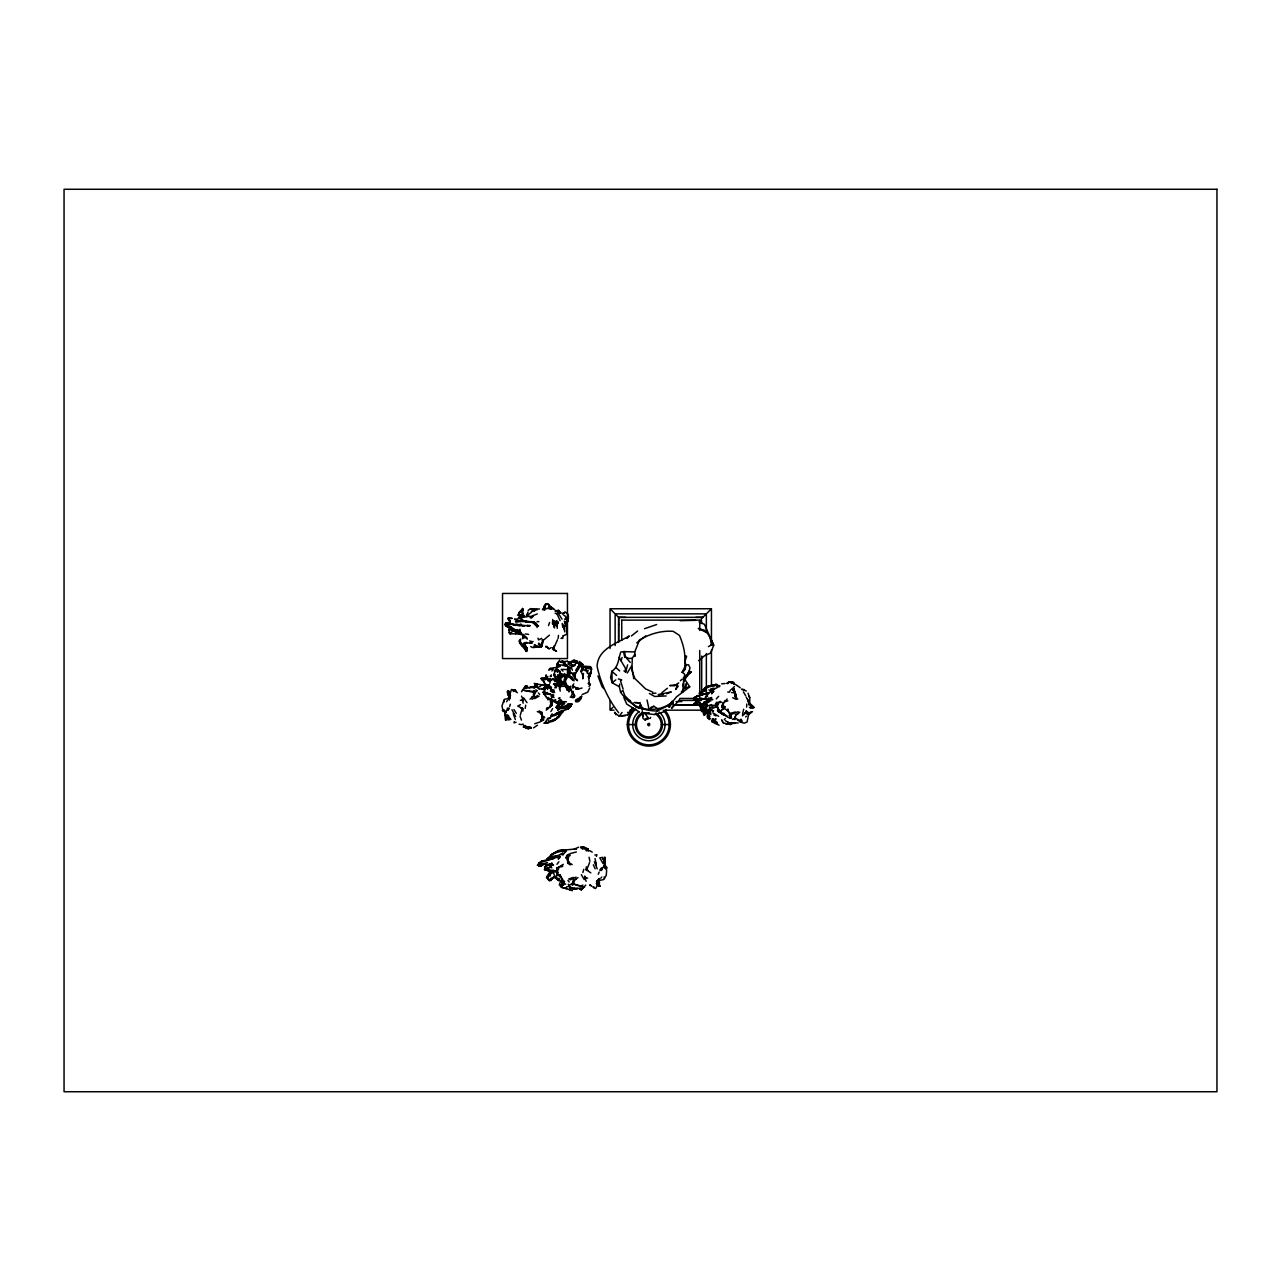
<?xml version="1.0" encoding="UTF-8"?>
<svg xmlns="http://www.w3.org/2000/svg" width="1281" height="1281" viewBox="0 0 1281 1281"><rect width="100%" height="100%" fill="white"/><g stroke="black" fill="none" stroke-linecap="round" stroke-linejoin="round"><path stroke-width="1.5" d="M618.643 642.229L618.643 617.346L702.853 617.346L695.759 617.378M553.184 621.541L552.687 619.508M568.364 689.722L568.876 691.884L567.419 687.673L565.77 686.696L565.449 682.533M721.956 706.343L723.253 706.68L723.173 703.413L723.237 706.007L724.742 707.304L722.996 705.703L721.876 707.256L723.253 706.68L722.66 706.119M540.502 865.588L541.11 864.643M552.175 705.383L552.303 702.404L551.038 701.364L552.159 702.693L551.374 705.014L552.207 703.285M708.825 698.177L709.994 699.09L704.166 698.609L710.507 699.106L708.553 700.755L708.873 701.844L705.11 702.741L704.63 704.614L706.423 706.327L704.63 704.614M518.965 617.426L519.413 615.681L520.598 616.834M557.235 628.347L557.251 626.153M552.719 622.214L552.575 620.645M552.303 702.404L551.967 701.011M572.975 675.295L573.68 674.511L567.771 670.636L569.565 668.122L574.929 664.951M534.705 723.765L540.23 721.876L541.303 721.043L540.662 719.618L541.206 720.546C544.553 722.692 539.637 702.837 543.032 719.81L542.247 720.306L543.833 719.81M547.788 648.042L546.635 646.297L548.316 648.394L547.339 647.065M710.923 700.915L709.001 700.579L708.937 698.721L709.658 699.714L708.937 698.721L707.961 701.764L705.11 702.741L706.311 702.901M585.913 878.158L585.353 876.796L584.424 878.622L587.611 878.045M544.761 689.819L545.29 685.623L545.482 688.698L545.29 685.623L540.134 684.871L545.386 685.319L546.747 686.344L546.555 688.249M582.551 886.628L572.911 883.682L572.927 882.369L573.76 884.466M557.587 623.543L558.356 622.262L557.587 623.543L556.915 620.709M697.873 699.218L697.44 700.179M543.785 689.979L541.719 688.505M559.925 687.064L558.068 682.293M727.112 698.914L725.815 701.412L722.468 703.109M522.152 645.432L519.638 643.302L519.333 640.388L521.271 642.982M537.011 685.335L537.428 686.904L537.011 685.335L534.465 685.111L539.061 688.842L543.801 689.242M552.319 697.168L552.559 694.991M521.975 645.72L526.395 651.421L526.715 650.284M604.232 857.261L605.176 857.934L603.031 859.295M556.514 872.681L557.555 868.838L556.514 872.681L556.114 871.769M699.922 706.119L701.62 711.483L702.484 709.402L701.62 711.483M699.81 704.182L700.163 702.661M547.467 862.481L543.768 861.424L540.102 862.241L538.757 865.924L541.383 866.036L543.08 863.778L542.167 863.922M550.558 873.882L548.396 875.563L549.757 872.553M597.683 882.801L597.635 884.162L596.257 883.698L598.691 883.634C602.086 880.768 595.329 885.107 598.691 883.634L598.051 883.986M559.781 660.099L557.523 662.95L556.883 667.625M562.215 878.862L556.867 873.626L556.819 875.259L558.084 874.218L559.605 875.644M746.247 710.635L747.544 712.748M509.069 699.506L510.495 695.407L509.854 693.645L507.852 695.167L509.838 694.254L511.487 689.466L514.209 690.187M546.411 870.279L546.667 869.046L544.441 869.511L545.418 868.63L544.521 866.885M568.396 705.383L568.876 704.374M592.911 887.125L595.425 888.582L596.338 887.461L598.948 878.494M520.182 612.494L521.287 612.302L522.44 608.923L518.933 612.59M556.947 680.835L553.632 675.135L554.049 673.726L555.682 670.443L557.555 669.451L559.925 672.765M602.022 869.719L600.917 870.584L605.08 864.259L605.176 857.277M684.823 660.323C685.303 651.805 682.789 643.19 679.458 635.408L673.246 631.341C661.62 630.364 649.483 633.967 639.555 639.924L634.719 651.965L634.96 656.368L634.8 654.319L632.286 658.258L631.885 670.299L634.864 678.546L645.608 688.922L652.814 692.172M541.767 719.314L541.911 714.51L540.47 713.677L542.039 713.821L542.504 715.422L541.911 714.51M630.236 662.373L625.384 656.897L624.52 651.597L620.789 652.045C618.403 658.69 618.579 667.065 611.854 671.292L610.589 677.601L612.174 682.789L619.364 686.744L620.548 692.172C628.987 704.55 642.357 710.971 657.217 710.987L672.909 703.221L672.765 701.492L676.512 696.832L689.738 686.856L683.526 677.457L683.638 686.056M731.563 692.589L735.022 692.573L734.99 696.8L736.239 696.72L734.077 689.146L731.915 689.098L733.805 690.427L731.915 689.098L733.405 690.027L734.077 689.146L733.693 690.107M548.524 686.584L549.149 684.919L549.853 686.024L548.236 686.2L549.149 684.919M643.11 712.684L642.838 718.113L645.016 719.938L648.939 718.641L644.423 712.957M560.63 681.252L560.421 683.237L558.532 684.166L560.245 683.75L559.413 684.903L560.662 685.415L559.621 685.575M578.243 667.001L579.765 662.757L578.516 669.178L576.482 671.26M531.167 728.184L530.526 727.912M566.682 855.516L568.396 854.555L567.451 855.66C568.86 873.162 566.09 852.586 569.421 854.827L569.853 855.836L569.405 854.235L570.573 853.466L576.354 851.961M568.059 855.228L569.421 854.827L568.668 854.491M588.86 677.889L590.781 673.63L591.31 668.025L590.461 666.648L580.837 665.944L581.11 663.462L581.83 664.231L575.489 661.813L577.187 661.156L575.489 661.813L582.919 664.551L579.412 661.46M565.786 681.108L565.289 676.576L565.369 680.131L563.96 675.583L560.069 677.441M550.286 705.094L551.102 702.965M513.569 631.261L511.135 629.82L512.176 628.539M566.074 624.247C568.636 621.829 570.125 612.766 565.225 612.238L563.24 612.959L565.225 612.238M580.245 698.85L580.613 698.273M721.876 707.256L721.956 705.959M746.599 707.112L746.807 703.958M551.198 688.457L551.294 687.064M575.505 701.203L578.291 701.572L581.11 698.593L581.318 696.544M583.463 673.438L582.743 678.834L582.807 675.535L580.821 670.924L582.407 668.09L581.686 663.99L582.919 664.551M515.538 625.432L506.828 622.838L506.091 626.073L508.637 626.921L508.861 626.105M552.719 689.61L552.511 691.564L550.382 689.995M549.229 873.178L547.163 875.996M682.757 692.156L683.381 683.301L683.478 686.792M715.903 719.105L712.588 720.675L712.508 721.811L715.679 723.141L712.236 722.068L711.612 720.915L713.181 719.201M712.012 689.626L711.067 690.795L718.225 687.016M707.833 712.748L707.977 710.971M551.919 697.825L552.175 694.622L553.84 695.119M560.117 687.24L560.357 685.255L561.654 684.743M565.257 684.294L564.745 683.558L565.097 685.703L562.983 683.878L564.953 684.262L564.825 682.421L562.791 681.46L561.398 681.956L560.341 685.111L562.599 681.716L564.377 682.181L566.81 687.817M548.636 670.139L549.565 668.714L551.887 669.146M551.07 870.039L549.437 871.753L547.019 870.039L546.971 868.166L551.471 866.837M562.551 883.217L563.64 883.346L555.314 878.061L556.098 876.188M748.937 713.069L747.047 722.052L744.277 723.157L739.313 721.715M522.536 709.434L522.44 707.64L520.278 715.166M534.177 690.875L534.481 693.678L533.44 691.516L522.424 690.107M559.941 678.53L560.117 680.147M564.136 679.859L567.003 678.338L566.907 676.4C568.412 671.5 569.068 677.073 568.796 673.966L566.842 674.847L564.617 678.418L564.553 681.636M550.494 686.824L550.702 688.602L547.035 686.344L549.773 688.185M566.907 675.792L566.618 676.576L566.17 675.167L561.783 674.527L558.068 678.273M734.173 682.725C732.108 680.803 730.266 682.517 734.109 683.814M748.04 693.197L749.753 697.537L749.705 703.413M508.509 715.342L507.772 718.817L505.146 715.214L504.81 712.188L502.328 710.491L504.922 710.843L502.905 710.122L501.96 706.071L504.202 699.394L508.221 698.577L509.486 693.87M545.418 678.273L546.298 679.058L543.576 677.777L541.126 678.257L542.504 680.755M550.638 680.851L553.12 678.962L555.089 681.636M579.765 662.757L578.964 666.712M650.236 718.401L650.636 717.36M574.16 675.535L575.793 678.834M554.817 609.708L548.556 605.273L549.133 606.025L548.172 603.687L545.21 604.392L543.736 606.746M554.065 645.88L553.312 649.515L556.498 651.292L553.056 649.339M550.446 864.179L548.428 864.899L542.584 863.778L542.007 865.476L542.616 864.659L540.662 863.922L537.444 865.283L541.607 861.168L559.861 856.605L558.18 858.478M713.741 684.759L707.432 686.328L706.295 687.657L713.661 685.671L714.045 686.792M550.045 876.156L550.19 874.603M723.685 714.942L718.753 711.339L720.707 711.131L722.932 708.201L724.566 708.425C727.336 710.587 731.595 713.357 730.859 717.408L731.451 718.177L727.688 717.152L722.996 714.045L723.781 715.278M530.174 616.914L533.04 616.337L532.015 617.442M557.523 685.655L557.763 683.381L554.257 679.058M557.315 707.704L559.429 707.785L555.938 707.224L557.571 707.64L559.317 704.486L562.119 703.013L561.863 701.107M563.24 884.37L561.014 886.084C562.279 888.534 562.343 879.262 561.686 887.221L566.714 888.566L561.558 887.493L560.325 886.34L560.694 884.611M515.362 719.554L513.313 713.709L514.754 715.15L512.016 709.738M572.207 883.426L573.344 880.88L578.003 877.581M554.673 627.946L553.632 626.537L555.025 621.797L556.37 620.869M571.246 888.197L582.983 888.422M619.364 686.744L619.652 684.07M576.658 688.922L576.13 688.201L575.729 689.146L576.658 688.81M556.979 867.605L557.235 870.423M703.189 713.005L704.23 711.483L703.045 711.035L704.214 711.243L703.926 707.961M557.94 681.924L558.228 679.538M574.144 680.819L571.294 677.505L572.991 678.978M698.353 699.106L700.05 698.369L693.645 699.858L694.366 697.408L699.09 695.999L697.28 695.759L693.373 698.641M578.612 701.251L577.235 701.668M521.479 610.348L518.661 613.263L519.413 615.681M556.29 626.121L555.458 624.359L557.331 621.669L557.363 625.32M562.935 855.035L564.761 852.441M550.414 668.522L549.789 669.659L551.182 668.922M733.308 689.066L732.876 688.041L734.477 686.552M567.723 705.239L566.394 706.488L567.963 704.086L570.734 703.942L570.798 705.239L568.908 706.199L566.875 705.735L567.403 704.79L567.003 706.68L559.124 707.464M524.505 615.537L519.718 614.736L520.47 615.889M514.434 631.197L513.585 630.412L516.563 629.74L512.672 630.22L514.882 631.725L517.46 631.453C524.153 631.965 518.1 634.223 519.798 630.476M571.374 678.338L571.294 677.505L571.598 678.514M556.979 666.136L558.436 663.302M562.167 883.458L562.263 885.363L561.014 886.084M509.214 619.203L508.477 617.81L507.692 618.819L510.046 620.773L509.454 623.046L513.489 624.68M509.678 622.406L508.477 617.81L512.288 618.387M548.941 693.389L549.613 694.494L543.576 691.852L546.138 692.621M587.371 671.436L585.081 667.465L591.71 669.242L591.31 668.025M574.961 696.079L570.798 689.915L570.605 686.216M704.07 710.747L704.294 709.178C706.6 710.619 701.7 711.355 704.358 708.569M509.502 631.917L509.966 633.807L515.683 633.823L516.067 632.542M556.194 670.411L557.555 669.451M567.755 671.084L569.036 671.868L569.565 668.122L570.75 673.79M525.21 708.361L525.674 705.207M560.293 686.024L559.092 686.376L565.097 686.344L564.985 684.566M705.831 710.571L706.055 707.769M513.361 689.963L513.313 691.468M569.885 888.406L569.741 886.452L572.431 888.758L569.885 888.406L568.364 884.242L569.981 887.701M742.356 715.855L746.231 712.54L745.926 711.387L745.75 712.316L750.09 712.636M564.697 631.853L564.649 626.713L562.183 623.431L562.743 627.322M535.154 644.967C539.637 649.755 544.169 644.967 542.423 639.843L544.057 639.731L549.405 635.152M700.099 699.09L698.465 700.611L693.645 699.858M707.208 716.8L709.114 711.66M580.597 847.077L586.97 850.056M523.24 609.98L522.872 608.795M519.638 643.302L519.91 641.509L521.063 644.871M527.18 614.256L527.324 613.343M668.586 706.984L668.714 706.135M546.715 876.893L549.389 880.768L554.609 876.828M729.866 715.342L731.035 715.791L731.451 718.177L731.067 715.471M723.269 722.9L722.42 720.595M519.269 613.791L519.093 615.136L519.221 613.471M524.425 626.025L523.016 626.089M590.781 673.63L591.326 671.276M506.555 716.543L506.876 714.51L510.879 719.474M698.962 693.245L703.013 691.468L703.013 690.043L703.013 691.468L699.746 693.902L705.735 687.16L716.207 684.342M574.16 677.041L574.641 675.295M572.255 696.624L573.36 697.505L571.934 697.585M709.61 717.104L708.233 716.543L708.457 715.23L709.594 715.967M507.244 625.544L506.091 626.073L510.655 627.77L510.318 628.731L506.091 626.073L507.676 625.704L506.523 625.192M568.7 856.076L567.915 861.216L569.26 862.145L567.723 861.825L567.419 860.24L567.915 861.216M520.342 700.339L522.664 700.275L523.497 698.946L522.776 700.979L522.04 699.858M560.277 666.152L557.251 663.766L557.427 667.241M561.702 638.146L562.567 638.338L563.352 635.856M573.312 691.484L571.246 696.143M508.653 695.343L507.18 692.124L508.621 691.756L507.452 691.42M704.214 711.243L702.244 705.094L704.278 704.662L706.311 701.187L708.457 700.083M558.644 868.854L557.619 870.76M509.326 633.006L509.31 630.108L511.007 629.307M520.582 615.681L523.048 613.743L522.552 608.315M556.787 666.937L558.468 662.133M697.456 704.15L701.107 704.326L702.404 707.929L704.566 708.729L704.294 710.138L706.792 708.361M556.675 705.863L556.338 707.688L557.667 706.872L556.851 708.009L559.429 707.785L557.843 709.226M565.866 687.112L565.305 685.655M706.439 700.05L706.808 698.097M546.234 674.911L545.93 676.544L545.754 675.391M558.084 638.53L558.484 635.392M589.324 673.182L589.02 674.815L588.459 673.582M543.24 609.452L546.234 604.056L542.391 609.74M547.051 723.221L549.133 722.068L547.291 723.044L544.729 722.436M598.163 880.688L598.98 879.038M703.269 712.252L704.294 715.342L708.553 711.419M538.34 692.973L539.701 694.382M515.218 690.075L515.923 691.067L514.754 689.706M567.819 857.662L567.787 854.635M520.022 629.179L519.718 632.141M572.991 884.899L572.927 882.369M743.701 709.226L742.5 714.125M586.522 868.726L586.41 870.488L589.58 862.641M598.996 882.737L599.844 886.292L597.955 885.651L599.348 880.511L603.847 879.487L606.249 875.307L606.666 869.991L605.337 868.534L607.178 867.926L604.808 864.915M718.145 707.817L717.488 710.763L719.858 712.652M533.36 694.782L533.985 690.779M728.713 722.788L727.672 722.308L730.666 723.493L731.387 722.644L738.16 723.012M575.425 674.046L577.507 669.931L576.21 670.86L578.452 668.522M512.128 629.355L511.231 627.898M508.397 698.737L509.198 696.047M562.407 682.181L561.398 681.956L561.11 684.823M564.393 663.35L564.601 665.64L565.594 664.919L566.522 665.944L565.033 666.04M567.243 673.31L568.38 669.226L568.46 671.676M588.043 670.251L587.339 673.39L586.122 669.419M526.699 650.812L527.115 648.714M551.358 865.7L549.869 867.269L552.015 864.179M595.025 858.606L596.338 864.771L595.073 863.202L597.186 868.822M705.719 702.404L705.287 701.588M522.904 711.147L522.92 708.697L517.764 706.103L520.438 704.678M564.457 703.093L563.752 701.908L564.649 703.589L562.199 704.87M577.699 662.277L573.808 659.987L569.725 662.437M696.64 703.077L694.959 703.621L695.343 704.87M556.771 668.074L557.251 664.102M562.583 684.166L561.254 682.389L562.247 682.197M562.935 671.132L561.27 669.387L567.051 669.515L569.196 667.209L570.365 668.202M523.112 703.237L522.6 699.89M549.677 679.859L550.061 678.273M527.676 613.439L528.028 612.046M558.692 880.351L558.084 879.455L558.596 880.688M550.59 691.1L551.454 687.737M563.016 635.824L566.586 634.399L566.826 623.719M525.034 687.625L525.482 685.911L527.468 686.072M593.679 887.605L593.888 886.804M740.546 721.395L741.171 719.522L739.826 720.514L741.059 722.196M623.975 670.908L625.656 672.125L627.61 664.839M582.903 872.521L583.752 869.383M706.087 706.215L707.256 704.63M581.542 696.095L580.821 698.001L575.954 701.924M506.587 719.938L505.435 719.842L504.842 713.901L508.157 707.961L507.18 708.825M556.322 624.6L556.915 622.454L554.593 624.391L555.714 623.831M567.259 671.036L568.364 669.723M570.317 704.406L567.963 704.086L568.316 705.575M603.687 861.456L603.095 863.602L599.78 857.838M685.047 688.489L686.552 683.237L684.951 687.849L681.348 691.916M559.525 716.095C561.174 714.125 553.824 723.028 550.27 721.571M559.381 715.182L558.58 717.552M747.528 714.174L749.417 714.077L751.098 711.628M728.745 682.869L727.496 683.702M509.678 706.488L510.35 704.246M694.366 697.408L694.542 700.163L696.288 699.09L695.807 700.515L698.465 700.611L698.401 698.769M551.567 691.804L553.568 692.717M524.201 645L526.107 643.094L524.201 645L524.858 646.136L524.057 643.014L524.377 644.439M561.51 685.367L560.277 680.147L558.468 678.898L558.388 683.702M564.793 851.481L564.056 849.943L566.474 851.096M537.059 627.482L537.604 625.769L536.275 623.687L536.563 625.128M560.389 707.945L564.441 706.423M551.39 872.473L549.997 875.051L546.427 877.485M522.392 609.9L522.216 609.244M534.465 621.765L520.63 621.493L521.447 620.661L533.889 622.23L538.532 626.105M553.632 626.537L556.162 624.359M590.125 674.046L589.756 676.352L590.237 672.765M521.623 645.784L522.744 645.464M625.656 672.125L625.288 667.993L621.029 660.804L622.102 657.505M587.322 667.497L590.461 666.648L587.066 667.689L580.341 665.784M684.855 661.685L685.959 664.823L685.127 669.579L684.855 661.685L686.648 656.24L685.031 655.696M548.524 698.657L550.206 699.81L551.358 698.513L551.487 700.227L547.099 697.953L544.201 694.286L543.865 691.484M512.128 627.786L519.157 632.093L510.318 628.731L510.655 627.77M517.092 632.125L517.668 630.444L517.46 631.453L519.029 630.652L519.109 631.757M566.618 620.757L565.674 616.481L563.672 615.12M548.092 877.661L547.692 878.83L551.038 880.511M574.192 881.36L573.648 884.226M586.394 866.805L586.009 869.511L590.797 872.873M703.509 714.238L704.07 712.652M569.164 882.033L567.963 880.495M548.524 625.56L549.597 622.502M581.382 847.766L580.677 847.606M640.052 707.56L640.9 705.207L639.876 702.885L635.504 702.548M542.504 720.13L542.343 717.76M733.405 690.027L734.077 689.146M710.587 690.971L710.587 690.059M546.635 676.448L547.387 677.617L547.836 676.4M704.678 688.185L703.189 690.443M555.265 719.858L559.653 715.631M580.325 696.736L579.3 698.433L580.757 698.417L580.021 697.521L580.405 698.657M545.994 721.283L546.763 722.996L549.133 722.068M582.407 668.09L582.967 670.315M554.673 649.883L553.808 648.122L557.443 639.811M578.948 667.417L579.124 664.839M713.549 710.747L709.546 710.411L710.939 709.37L713.181 711.307M577.651 701.171L580.021 698.577L577.923 700.259L578.868 700.323M525.194 643.735L524.954 642.726M542.247 642.325L540.278 647.209L540.902 646.633L533.985 647.401L534.129 646.008M677.505 684.855L675.711 689.434L678.097 686.248M703.861 709.114L705.014 709.338L703.605 710.619M590.173 674.607L588.94 676.48M560.822 684.951L561.238 684.23M565.513 677.713L566.842 674.847M562.759 674.382L560.117 674.671L559.429 673.246M575.009 673.614L574.32 676.112L574.849 675.503M551.23 854.827C549.501 856.236 559.157 848.502 562.743 850.184M541.271 644.455L543.224 640.132L543.192 641.477L542.423 639.843L542.824 641.685M579.396 889.046L581.238 889.911L581.862 888.406M684.727 679.074L686.44 674.879L691.116 672.029L689.146 671.1L689.995 667.785L688.538 664.791L685.959 664.823L682.1 672.269L684.646 674.014L683.926 681.684L689.146 671.1L685.527 677.873L691.116 672.029M556.018 687.913L557.171 685.143M564.953 680.964L564.777 685.976M537.444 865.283L538.709 864.499L538.757 865.924L540.118 864.995L538.757 865.924L541.383 866.036L541.19 864.515M632.238 708.297L630.188 713.165L627.578 714.814L619.203 716.159L614.544 712.812M581.766 696.624L580.966 698.385M598.243 874.25L599.204 872.025M589.708 687.993L587.707 692.188L582.118 694.558M547.948 684.63C546.475 686.008 543.897 681.988 545.706 685.415C543.993 683.397 542.936 678.322 541.767 678.434M551.246 855.804L552.303 853.594M548.7 687.016L548.108 687M703.093 703.91L704.006 701.892L704.278 704.662L702.484 706.423L703.093 703.91L701.412 705.014M510.318 628.731L511.231 626.729L510.206 626.265M566.666 623.239L565.642 625.496L564.329 621.141M540.886 645.672L539.669 646.889L540.918 646.921L542.231 642.806L541.174 644.311M523.833 688.425L535.538 687.048M588.972 686.392L590.445 684.855L588.748 683.109L589.933 684.006M545.065 864.499L553.504 865.107L551.535 863.842L545.77 865.94M708.969 689.867L710.459 691.003L711.131 690.075M563.288 883.73L563.304 880.88L560.886 876.748M554.593 624.504L556.643 622.502M565.065 852.185L565.562 851.128C561.446 849.047 554.273 852.361 551.022 855.324M560.277 680.147L558.372 679.763L558.996 678.722M546.218 710.154L552.239 705.191M713.501 719.938L712.893 718.753L712.508 721.811L712.236 719.826M534.561 609.372L533.569 609.356C534.657 612.446 534.577 609.308 530.558 608.603L528.124 610.509M598.868 880.607L599.572 879.182M575.793 663.206L574.625 665.56L572.543 666.2M526.155 651.132L525.29 649.419M546.09 686.728L544.041 688.906M699.138 699.554L701.011 698.369L707.736 699.314M520.903 623.879L520.134 625.4L515.891 624.183M730.57 689.867L729.401 692.172L727.752 691.98M554.817 687.913L555.49 686.568M557.795 704.87L560.582 700.819M560.486 704.006L562.119 703.013L559.012 703.91M645.4 719.201L645.016 719.938L646.905 718.065M706.167 706.007L707.112 702.212L705.351 705.046L706.359 705.927M521.447 620.661L523.176 621.221M523.881 644.407L523.369 643.382M507.58 717.568C508.205 715.775 509.646 717.952 507.772 718.385L508.333 716.88M505.034 713.197L506.011 711.836M722.34 705.014L722.948 704.166M519.301 641.413L520.566 639.107L520.582 640.212M728.265 682.197L731.003 682.261L729.081 682.036L730.17 681.668M559.605 686.952L561.879 686.04M563.208 665.704L565.465 664.022L564.008 661.861L562.343 660.692L560.309 661.941L565.225 663.43M579.685 664.519L575.874 670.027M627.546 712.364L629.611 712.524L632.91 707.897L627.578 714.814M509.646 692.733L510.11 691.868M523.417 636.785L522.648 638.691L523.385 636.353L524.057 637.986L523.385 635.36M525.963 687.817L526.427 685.992M669.499 707.384L672.765 701.492C662.709 710.523 647.722 711.195 635.52 706.584L624.744 695.631L622.95 690.491L620.548 692.172M703.974 714.958L705.239 713.181L704.438 711.483M701.508 709.818L701.315 708.857M514.049 691.132L515.362 689.658M544.905 688.249L545.258 689.338M629.611 712.524L632.093 708.153M732.043 682.004L732.3 681.972M550.942 711.483L552.607 708.585M565.097 686.344L566.842 685.319L565.946 683.638M556.482 871.112L558.324 872.361M701.187 700.387L696.256 701.572L693.678 704.086L695.295 704.694L697.248 703.141L696.464 702.18L697.248 703.141M544.553 608.219L544.025 609.115L545.098 609.516L544.073 610.397M570.381 706.68L571.983 704.086L570.734 703.942L569.709 707.4L566.714 708.617L559.637 708.649L557.555 709.834M546.282 720.851L547.82 718.273L550.702 717.584L548.668 718.977M521.511 691.756L525.482 685.911M562.231 683.926L561.43 683.59L562.599 681.716M556.723 868.534L563.272 864.339M507.997 710.475L509.358 708.265M559.285 676.096L559.317 674.831M627.242 673.021L631.373 666.328M506.587 701.732L507.372 700.451M577.731 888.518L573.472 888.918L577.042 888.726M577.523 689.098L582.038 688.041M734.702 717.808L735.246 716.96L735.486 718.257L740.914 721.219M569.02 707.576L571.278 705.287M750.506 708.313L754.349 707.464L751.435 704.886L748.969 705.078L749.353 703.301L746.247 697.216M558.692 680.339L558.772 679.186M549.661 681.268L550.318 680.259L548.348 680.868L549.293 679.859L545.354 678.818M573.68 686.84L572.799 688.185L572.911 685.927L578.227 688.89M657.217 710.987L658.802 708.569M565.562 674.927L568.14 675.311M562.487 614.143L564.729 612.702M695.871 696.752L695.551 698.033L697.28 695.759L709.274 692.877M536.563 608.939L532.448 608.955L532.304 610.108M524.281 725.59L523.641 726.823L527.612 728.681L530.702 728.104L528.781 726.647M504.794 624.471L506.812 626.377L504.794 624.471L505.803 622.998L512.384 624.295M565.674 682.757L563.688 684.486M552.143 713.821L550.67 715.983L568.316 708.761L570.766 706.199L568.316 708.761L566.138 708.809M695.551 698.033L696.576 696.528M524.217 726.455L523.449 727.096L523.769 725.975L524.746 727.4L523.625 725.35M550.157 867.621L546.971 868.166L548.668 867.557M708.905 713.021L710.074 711.98L710.667 714.622L710.539 712.3M669.835 704.518L672.093 701.267L673.438 705.094L671.596 708.393L679.474 700.034M716.655 702.18L715.406 703.99L717.856 708.697M561.847 884.162L562.343 884.755M531.407 611.405L534.946 610.332M523.449 727.096L524.425 727.144M599.732 870.231L601.413 867.845M587.306 849.575L588.171 848.935L587.098 850.584M561.046 707.416L558.82 707.384L565.562 706.375M723.765 703.445L722.02 705.351M572.303 686.008L573.84 683.862M561.751 677.761L560.293 675.968L561.895 676.016M509.149 700.163L509.662 697.905M551.919 670.988L553.44 668.922M540.582 686.52L539.381 686.76M559.797 686.136L560.357 685.255M582.695 849.223L580.998 847.414L583.528 846.853L587.947 849.127L587.707 850.008L586.922 848.406L587.835 850.456M578.436 700.483L579.492 699.426M552.351 696.816L552.543 695.391L548.892 693.726M556.947 864.307L558.9 861.745M558.388 859.263L560.341 856.717M619.203 716.159L622.07 712.428M550.366 706.728L551.871 704.758M536.899 690.747L535.874 692.06L534.85 690.955M555.265 674.414L553.632 675.135L554.609 675.247M520.598 632.077L518.869 631.981L521.143 632.654M511.695 623.879L507.132 625.032L509.069 623.271M705.191 712.748L706.632 711.355M561.03 674.35L559.637 670.764M752.555 711.563L750.682 713.021M696.352 700.034L695.503 699.842M547.483 689.434L547.948 687.337M585.737 885.091L581.238 889.911M540.806 862.161L538.869 863.442L541.543 861.937M600.805 878.158L601.734 877.037M731.387 722.644L730.666 723.493L735.166 723.317M551.294 674.911L550.141 676.288L551.326 676.464M555.714 699.57L552.639 701.123L557.379 703.013L560.037 701.46L566.426 701.78M549.805 879.663L551.15 878.061M711.531 693.838L713.677 691.308M705.11 702.741L707.672 702.148M560.341 685.111L561.783 684.102M538.308 864.067L539.365 862.818M704.646 713.053L708.617 710.122M554.257 670.988L555.97 668.986M561.254 686.152L560.197 685.463L561.27 684.406M529.998 699.17L534.241 695.231L535.074 692.589M534.033 688.521L534.85 687.577L533.985 686.632M570.766 706.199L568.316 707.897M559.092 686.376L559.781 688.842M546.459 693.581L547.467 692.445M559.637 708.649L557.747 710.363M594.864 855.067L596.898 854.683L596.434 856.413M549.549 606.505L551.326 607.658L549.357 605.657M566.474 886.852L567.707 886.676M699.906 704.166L700.067 703.317M559.653 671.084L558.084 669.979L556.787 671.372L557.539 672.333M560.069 882.641L559.285 885.011M716.271 698.882L718.641 696.32M705.815 689.61L699.666 692.653L705.943 690.475M564.665 619.347L566.282 617.634M717.248 724.149L719.073 725.238M627.017 638.434L629.339 635.968C616.785 643.254 597.763 648.987 597.09 666.344C600.533 682.741 608.091 699.25 618.691 712.78M737.776 699.17L735.262 696.416L735.662 694.83L736.303 699.426L732.716 697.681M556.482 714.382L560.229 712.412L554.193 715.599M581.91 663.766L581.222 664.503L574.144 661.781M703.541 690.395L707.4 686.648L706.295 687.657L707.704 687.481M557.379 703.013L557.875 701.684L557.379 703.013L552.367 699.81M558.484 702.436L560.037 701.46L558.484 702.436L557.875 701.684M561.59 676.4L560.63 678.498L561.622 682.837M704.23 708.217L706.76 707.144M705.062 709.658L702.949 710.058M551.951 863.602L551.535 864.899M610.669 709.53L612.975 707.224M621.397 620.116L700.083 620.116M701.331 618.867L701.7 623.623M702.1 618.099L705.719 614.496M707 613.199L710.811 609.388M557.699 708.169L557.94 707.048M582.279 847.141L583.976 847.301M551.903 878.462L553.664 876.748M666.008 709.482L663.43 711.98L654.607 714.558L643.847 713.325L649.163 712.652M725.446 723.621L730.506 724.502L732.075 722.996M571.983 704.086L570.798 705.239L570.589 703.765L569.485 704.358M667.401 688.249L661.861 692.717M533.088 641.445L529.854 642.966L525.45 642.934M588.171 848.935L587.194 848.775M579.797 699.154L580.869 698.145M510.623 633.022L513.265 630.636M711.708 693.069L713.741 691.196L701.924 694.622M709.402 712.284L709.05 714.254M570.205 884.899L571.358 883.842L572.239 885.059M717.84 705.639L717.248 704.79L718.561 703.813L716.543 704.182M557.203 868.262L558.868 866.773M529.485 728.457L527.772 728.457M562.807 711.66L559.381 714.045L560.069 715.439L563.432 711.067L559.381 714.045L559.957 715.07M724.293 719.49L725.35 718.545M521.511 724.582L519.061 724.213M517.476 615.2L518.725 614.095L519.718 614.736M735.07 718.017L735.742 715.471L739.842 712.156M680.403 680.707L682.116 679.218M734.061 684.166L732.252 682.229M568.78 855.276L565.818 857.405M544.681 691.724L543.576 691.852M509.246 626.729L507.916 626.361M540.854 646.985L538.901 643.046M552.079 647.738L553.808 648.122M551.615 879.246L550.782 879.951L554.481 876.989M538.869 863.442L541.607 861.168L543.768 861.424M574.961 676.32L574.913 677.969M698.577 660.708L704.79 655.568L710.699 653.054L713.725 645.24L704.422 624.327L699.074 621.925M554.065 856.797L550.173 858.078L556.482 855.884M565.321 622.006L565.481 623.847L566.602 623.399M713.197 706.295L704.774 712.076M549.821 706.199L550.926 705.303M719.506 710.01L718.833 710.555L720.707 711.131M556.851 683.782L554.705 685.511L555.858 683.702L553.472 684.31L554.641 683.446M546.939 708.761L548.396 707.592M615.809 679.875L612.174 682.789L611.854 671.292L616.577 675.407M532.047 699.346L537.636 695.455M596.45 881.632L598.387 879.487M528.813 614.32L531.663 612.046M732.268 682.293L731.467 682.677L732.812 682.405M706.808 695.359L708.185 694.254M745.574 716.912L746.455 716.223M631.373 635.968L637.634 631.037M563.64 704.438L559.557 707.032M536.115 623.943L533.889 622.23L535.73 623.815L536.499 623.223M682.1 672.269L684.358 670.523M556.675 871.384L557.411 872.729L556.979 871.576M509.534 627.178L510.767 627.21M636.721 642.87L645.816 635.888M734.349 719.057L735.486 718.257M545.162 687.801L543.256 688.81M576.13 688.201L577.715 687.545M698.545 701.764L697.008 702.693L697.937 702.901L696.528 701.476M707.576 711.579L704.454 714.526L705.431 713.821M567.067 621.893L567.931 621.237M522.232 724.614L523.128 723.957M694.959 703.621L693.838 704.454L696.656 703.445L694.959 703.621L695.439 704.326M712.588 720.675L715.727 718.945M506.956 718.209L505.659 719.986M628.539 701.412L629.996 700.371M728.809 682.357L727.992 682.709L729.914 681.94M547.483 858.654L551.134 856.877L550.606 855.468L546.763 859.327L551.134 856.877L550.654 855.868M545.274 870.103L548.188 868.854M678.722 682.885L674.559 685.831L669.707 685.575L677.249 684.534L677.521 686.104M533.488 647.497L541.351 646.505M576.466 662.325L577.603 661.861M579.476 700.018L578.339 700.819L580.341 699.266L577.987 700.002M554.817 871.721L551.198 873.546M509.582 699.058L510.078 696.56M706.471 696.368L705.271 697.184L707 695.743M541.735 864.963L542.824 864.499M706.84 705.863L704.438 707L702.484 706.423M648.939 709.562L653.854 706.263L657.81 708.825M527.067 615.713L528.124 615.008L526.459 615.168M548.925 649.051L550.878 647.754M522.344 638.002L523.545 638.386M543.993 864.211L550.686 864.499L551.855 862.882M532.752 609.083L530.558 608.603M575.377 700.259L578.339 698.369M556.162 713.453L561.574 710.779M558.164 682.837L560.486 682.565L558.996 679.843M548.108 680.611L549.293 679.859L546.09 678.738M544.025 691.836L543.144 692.38L544.089 694.27M574.224 697.328L572.719 693.085M505.755 718.257L506.603 717.744M708.441 646.649L711.387 644.887L713.725 645.24L710.347 637.762M507.132 625.032L509.87 623.399M730.506 724.502L732.059 723.573M749.369 707.576L752.075 705.975M547.211 865.796L544.793 867.173M605.096 867.269L605 862.689L602.887 858.43M576.002 877.133L570.077 879.935M553.12 678.962L551.503 679.346M700.547 698.834L698.882 698.513L703.253 699.026M560.854 866.5L562.407 865.604M546.475 676.672L547.387 677.617M569.196 667.209L567.579 666.632M722.196 709.834L724.021 708.809L722.932 708.201M557.972 667.065L549.997 668.474L549.789 669.659M534.705 698.609L539.141 696.095M537.444 725.206L533.52 727.864M710.25 699.49L712.716 699.698L711.019 698.417L709.578 698.609L710.25 699.49L709.194 698.769M618.355 678.946L621.685 679.827L620.484 680.739L623.11 689.082M701.107 704.326L699.57 702.693M732.492 719.49L734.397 718.433L734.894 719.634M711.644 697.472L709.578 698.609L711.163 698.978M545.818 604.344L547.307 603.687M541.703 638.322L538.58 639.956L537.924 638.146M559.957 697.601L558.468 698.385L561.094 699.906M536.931 684.198L541.303 684.695M706.872 699.49L708.249 698.769M566.25 686.36L567.803 685.559M562.039 885.187L564.024 884.514M575.553 672.605L572.927 673.758L573.68 674.511M558.148 868.086L559.317 867.493M514.257 721.571L514.049 722.868L516.035 722.26M548.588 722.436L555.458 719.33M588.315 851.144L589.276 850.664M526.203 728.072L528.525 727.272L530.702 728.104M556.05 713.565L563.432 710.635M738.16 711.708L730.987 714.51M603.799 860.143L604.712 859.695M511.279 633.166L509.966 633.807L509.165 632.75M562.263 853.578L560.101 854.603L563.016 854.395M707.336 715.118L708.425 718.513M724.405 701.075L726.311 700.195M579.813 886.532L582.935 885.075M515.987 619.892L520.71 621.237L515.474 621.749L520.63 621.493M509.71 629.307L508.877 629.692L510.094 628.459L509.198 630.764M531.039 727.432L529.838 726.903M726.583 683.365L727.384 683.013M544.665 608.875L550.83 608.043L549.085 607.018M704.758 701.94L705.927 701.428M716.912 702.853L720.354 701.364M708.809 692.909L702.997 694.686M549.933 871.4L553.248 870.007M563.224 883.217L564.152 882.817L563.432 880.752M666.744 693.79L671.276 691.9L658.21 694.654L663.478 694.478M555.217 610.989L558.532 610.38L559.797 611.581M565.545 888.55L569.821 889.558M568.172 706.199L567.003 706.68L566.875 705.735M527.516 727.96L528.685 727.48L526.315 727.96M650.924 707.464L653.854 706.263M713.197 688.169L710.667 689.194L713.773 688.986M513.473 629.788L518.581 630.06M563.752 661.572L567.291 661.268L568.956 662.437M729.257 717.808L730.859 717.408L729.113 715.374M567.339 706.231L568.172 705.911M546.427 708.233L548.54 707.432M537.299 613.935L531.839 616.081L533.04 616.337M517.54 631.533L518.405 632.254M585.545 847.654L583.111 848.294M746.231 712.54L744.389 713.197L746.903 712.604M712.348 708.393L715.887 707.128L714.382 705.271M568.668 879.038L573.296 877.405M542.311 646.345L539.701 646.825L540.566 646.248L538.276 644.039M521.623 616.401L523.497 615.745M568.107 663.782L573.648 661.348L577.347 662.053M531.935 696.944L534.561 696.031M568.188 676.352L569.725 677.217L569.853 675.183L568.364 675.936L571.774 678.033M644.551 628.683L656.673 624.536M565.513 706.183L566.33 705.911M551.326 716.527L559.124 713.581M566.522 706.584L567.435 706.279M521.319 619.171L518.261 618.066L530.254 616.177M707.304 705.975L711.483 704.598M573.328 662.229L576.002 662.581M578.628 847.189L574.032 849.239L576.45 848.935L565.529 849.895M699.298 700.515L704.23 698.689M584.184 847.718L582.967 848.086L585.385 847.83M529.677 687.529L533.232 686.664L529.069 687.561M550.35 880.479L548.556 880.351M731.771 682.885L731.243 683.494M552.223 871.336L555.009 870.52M719.522 702.677L721.603 702.068M729.497 713.629L735.278 711.996M548.268 876.78L546.907 878.174M533.633 609.099L531.791 608.955L532.736 609.404M710.138 705.927L713.213 705.11M555.281 718.753L556.915 718.337L549.101 721.507L548.396 720.45M709.546 710.411L711.724 709.882M725.815 701.412L727.848 700.931M541.383 864.067L542.616 864.659M544.009 679.939L542.728 680.243L540.95 678.546L545.77 679.683M699.794 698.641L701.011 698.369L700.355 699.234M508.109 719.986L510.094 719.522M561.67 885.539L562.951 885.251M549.661 669.098L551.038 668.794L549.997 668.474M735.294 714.606L737.68 714.077M560.63 866.821L562.823 866.356M550.734 679.859L551.791 679.635L547.403 679.506M561.799 673.982L560.373 674.014M559.493 855.019L551.39 857.069M684.951 687.849L689.738 686.856M747.095 714.302L748.264 714.077L748.536 715.262M541.383 864.195L542.231 864.018M521.927 615.633L520.486 614.96M573.135 880.015L575.842 879.487M717.744 686.056L715.935 684.47L713.597 685.095L719.89 685.687M705.255 705.383L706.648 706.039M557.219 716.687L558.324 716.495M600.597 857.726L602.662 857.373M560.934 662.389L564.008 661.861L560.309 661.941M559.301 612.814L561.142 612.975M580.757 698.417L579.3 698.433M589.997 850.808L592.222 852.137M565.033 706.391L567.755 706.135M731.227 723.413L733.501 723.108M564.329 849.751L562.151 850.52L563.976 850.232M695.295 704.694L697.072 704.454M508.445 691.244L507.628 691.356L508.621 691.756M517.188 631.357L518.02 631.245M509.181 627.626L510.03 627.514M548.508 860.095L554.145 858.334L546.651 860.031M557.908 880.143L559.285 880.255M603.671 866.276L604.328 865.492M719.858 710.747L717.68 710.331L718.289 711.804M555.698 852.89L554.049 853.082L562.119 851.096L562.695 852.217M567.675 674.302L568.7 674.19L569.581 676.48M680.259 620.693L695.503 620.34M551.102 696.688L552.607 696.544L552.543 695.391M652.509 693.453L655.952 693.133M526.619 686.616L527.532 686.52M554.657 625.448L555.65 625.368M721.667 683.814L725.062 683.526M543.176 864.579L543.993 864.499M521.831 613.839L523.048 613.743M634.719 651.965L623.447 651.581L624.776 657.217M632.286 658.258L628.971 658.514L625.384 656.897M700.611 691.644L704.198 691.372M576.594 688.393L578.275 688.281M543.817 723.205L545.866 723.076M598.932 886.26L599.684 886.212M549.693 693.87L548.316 693.902M704.598 689.242L705.463 689.194M537.203 609.051L539.525 608.939M519.878 633.887L515.683 633.823M700.899 699.154L702.308 699.09M666.152 695.967L654.735 696.464L649.371 693.501M552.431 854.651L553.552 854.603M561.382 676.72L562.487 676.672M590.509 669.339L591.582 669.29M505.803 622.998L507.34 622.934M561.302 703.045L562.119 703.013M543.592 608.267L545.626 608.203L544.681 606.73M564.937 664.935L565.594 664.919M560.197 685.463L560.646 685.031M621.365 715.855L625.4 715.727M604.264 864.275L605.08 864.259M546.635 869.863L544.441 869.511M527.26 625.592L529.822 626.073L510.479 624.039L509.758 621.685M589.9 885.491L590.749 885.475M708.233 716.543L709.722 716.543M675.199 705.11L700.515 705.078L674.623 705.062M679.747 698.465L695.743 698.465M678.658 700.419L696.576 700.419M676.048 701.572L681.796 701.572M614.015 710.17L610.028 710.17L610.028 700.659M629.916 710.17L633.903 710.17M665.72 710.17L703.493 710.17M627.322 724.566L636.353 724.566M661.38 724.566L670.411 724.55M625.608 617.378L618.643 617.346L618.659 624.455M522.792 621.253L523.833 621.253M570.798 689.915L573.696 693.822M555.458 611.341L559.589 612.014M544.777 607.306L543.72 607.274M552.079 704.214L551.519 703.317M537.107 621.621L538.901 621.685M555.65 678.882L557.059 679.282M522.232 616.193L524.393 616.289M563.208 665.095L559.06 664.807M570.958 673.133L572.287 673.198M544.473 864.435L541.783 864.259M534.353 692.429L524.441 690.523M633.983 702.548L639.876 702.885L640.852 705.927M516.243 619.107L517.828 619.203M527.019 625.352L530.078 625.56M555.538 702.725L557.299 702.853M548.876 873.626L549.725 873.69M526.699 621.589L525.066 621.461L533.665 622.678M700.787 703.99L699.602 703.829M536.979 609.964L533.873 609.372M535.618 646.072L538.404 646.313M721.251 711.563L718.753 711.339L722.324 714.318M715.807 684.47L717.376 684.614M706.263 696.143L707.608 696.272M566.714 708.617L568.316 708.761M570.157 697.168L573.408 697.216M557.235 666.216L559.701 666.712M511.76 618.387L509.806 618.691M515.795 624.76L523.705 625.785M536.467 683.814L537.476 683.91M704.166 699.298L701.508 698.785M563.96 675.583L565.145 675.711M509.181 691.484L507.692 691.308L509.662 692.525L508.685 691.019M707.881 717.632L710.667 718.785M560.998 638.37L562.567 638.338M729.866 717.792L731.099 718.305M534.241 683.446L536.979 683.862M705.527 704.758L702.869 704.39L706.087 705.223M744.341 689.626L741.491 689.226L746.343 690.987M547.547 686.6L548.428 686.728M529.854 642.966L532.159 643.286M566.298 625.736L565.193 625.576L566.618 626.681M574.929 884.659L584.504 887.237M724.197 714.846L723.413 714.734M525.418 633.919L528.573 634.399M556.883 876.989L555.41 876.764L557.315 879.727M598.179 885.828L599.668 886.068M577.395 688.746L578.772 688.97M542.231 642.806L542.407 642.069M550.125 864.018L552.207 864.387M517.092 625.352L519.942 625.897L519.397 624.439M532.768 647.61L530.718 646.537M557.988 670.475L559.092 670.684M561.046 876.38L558.868 874.843M541.607 861.168L543.176 861.505M560.486 707.16L559.317 706.712M569.244 889.799L572.415 890.647M530.238 617.778L531.439 618.05M525.931 649.531L527.404 650.14L526.395 651.421L526.795 647.898L525.77 646.553M562.791 883.153L563.64 883.346M509.886 628.106L512.896 629.579M606.041 867.765L604.616 867.429L606.153 868.134M518.325 633.919L522.2 634.864L521.623 633.807M551.342 609.003L548.06 608.171L551.615 609.324M556.034 870.808L556.995 871.048M751.435 704.886L747.832 701.38M523.961 626.265L517.348 624.343M721.892 712.828L724.245 713.469M568.956 668.202L565.145 663.862M573.648 661.348L574.929 661.717M554.705 675.904L557.956 677.505M588.091 683.253L589.436 684.438M557.379 878.254L559.509 878.878M574.4 660.307L575.777 660.708M723.237 722.836L726.903 723.941M562.983 683.878L565.385 684.598M517.332 632.462L520.534 633.422M537.283 711.547L542.039 713.821L538.997 711.051L542.055 712.236M603.927 867.333L605.224 867.733M549.021 864.451L550.125 865.107M550.206 699.81L551.487 700.227M521.047 708.185L522.344 708.745M708.281 699.026L709.578 699.698M566.106 678.914L564.617 678.418L566.202 678.081L565.193 677.649M697.28 695.759L698.289 696.079M567.659 676.384L568.988 676.832M529.694 640.9L531.711 641.573M576.482 680.323L577.507 680.659L576.722 679.346M550.173 701.812L551.631 702.308M571.134 664.263L574.336 665.399M717.328 724.502L714.526 723.141M567.003 665.656L565.193 664.631M725.286 720.595L729.61 723.365M709.53 698.737L710.507 699.106M524.521 725.654L528.525 727.272M555.121 613.215L556.354 613.695M544.649 678.29L545.882 678.77M524.457 644.935L522.584 644.119L525.402 645.992M513.553 624.6L511.872 623.735M561.286 684.006L562.135 684.342M570.589 676.56L572.735 677.425M737.488 720.098L741.779 721.827M541.991 720.851L541.927 719.906M700.931 705.687L699.698 705.174L700.851 706.584M532.88 622.55L536.291 626.009M514.882 631.101L519.013 632.83M572.175 864.595L567.723 861.825L570.429 864.851L567.595 863.09M509.406 626.377L510.35 626.793M571.15 663.19L567.291 661.268M580.597 666.44L583.415 667.657L581.078 666.905L585.385 670.86M565.449 684.727L566.842 685.319M723.509 706.167L725.318 706.952M567.419 705.559L568.908 706.199M549.165 679.346L550.254 679.827L549.869 683.317M557.347 703.958L559.317 704.486L558.02 706.231M635.52 706.584L639.299 708.329M713.885 714.894L716.031 715.903M553.152 623.639L552.463 621.861L553.744 624.52L552.383 623.287L552.912 624.504M714.334 721.027L717.104 722.98M598.739 885.763L599.844 886.292M568.091 664.279L571.806 666.104M639.507 712.06L626.777 704.118L623.911 697.857M556.867 873.626L558.084 874.218M707.304 632.91L698.289 628.411L704.822 630.348L707.304 632.91L710.202 638.082L711.387 644.887M710.01 700.275L708.553 700.755L708.585 702.42M701.043 703.781L701.956 704.262M563.72 883.169L565.706 884.21M565.658 686.632L564.841 685.703M554.673 692.397L550.734 688.794M514.081 715.519L515.667 716.367M552.864 648.17L553.888 648.73L553.488 647.642M565.962 687.369L567.323 689.835M718.625 716.287L712.764 712.764M545.706 693.085L547.403 694.046M534.337 644.935L535.874 645.816M540.662 863.922L542.055 864.739M512.256 628.795L514.113 630.86M550.75 867.189L551.807 867.829M560.037 613.135L558.596 612.238L558.532 610.38M519.798 617.842L522.84 619.716M515.298 691.372L517.428 692.685M587.803 870.295L586.634 869.367M725.11 714.846L727.208 716.143M526.155 642.245L527.019 642.79M549.533 871.624L547.019 870.039M505.467 712.428L503.929 709.85M565.001 622.118L566.042 623.399M512.672 630.22L514.129 630.012M513.585 630.412L515.779 631.853M508.637 619.988L510.126 620.981M693.678 704.086L694.59 704.694M737.167 685.527L740.21 687.753M733.501 689.226L735.918 694.494M573.472 673.214L575.041 674.318M555.089 700.659L557.299 702.212M576.818 662.085L581.078 665.095M549.469 871.336L548.252 870.472L549.613 869.735L550.446 871.432M552.015 697.36L552.607 696.544L550.35 694.126M524.169 635.168L522.872 634.223L523.048 637.121M552.415 702.228L552.159 702.693M594.32 861.889L595.777 862.946M576.482 661.556L578.003 662.661M568.364 674.591L569.324 675.711M527.244 727.784L528.445 728.681M563.656 681.38L565.642 682.885M562.439 880.031L564.601 881.712M705.943 705.639L703.829 703.621M525.658 637.762L527.356 639.107M589.9 884.707L591.854 886.26M735.326 684.278L736.863 685.511M553.424 609.035L549.997 606.57M524.121 635.44L526.955 637.794M546.363 721.731L547.339 722.756M748.937 703.958L750.009 704.39L749.353 703.301M573.183 680.531L570.061 677.729M712.844 718.833L716.944 722.276M709.45 719.586L707.336 717.232M564.216 673.486L566.17 675.167M554.049 697.553L552.96 696.015M560.197 880.255L561.735 881.568M545.578 694.814L543.144 692.38L543.768 691.676L544.201 694.286M531.935 686.856L532.8 687.609M548.188 697.424L549.437 698.545M708.505 709.786L709.738 710.891M640.292 705.863L643.751 708.969L640.004 705.847M615.873 667.481L619.668 670.924M545.13 868.55L544.857 867.589L545.482 870.119M560.806 612.991L557.988 610.429M557.027 665.127L558.5 666.584M535.906 689.738L537.011 690.763M574 888.069L574.817 888.838M702.564 708.265L701.46 705.719M515.699 619.604L514.626 618.915L515.122 619.7M748.696 696.464L749.753 697.537M610.669 609.388L614.496 613.199M615.777 614.496L619.38 618.099M524.666 644.727L525.802 645.896M583.335 847.045L584.408 848.15M543.32 688.185L545.033 689.995L544.265 687.593M563.304 880.88L563.416 883.586L564.152 882.817L562.071 879.823M548.012 679.042L546.298 676.944M568.396 854.555L568.62 855.452M603.943 688.794L602.038 686.68L597.939 675.968M568.828 671.933L569.901 673.149M557.619 681.86L556.194 678.77M702.132 705.687L702.917 706.584M550.542 688.906L552.703 691.372M572.031 692.076L571.07 689.931M526.955 648.859L523.545 644.583M561.43 683.59L562.263 683.333M740.866 719.282L742.163 720.851M545.53 696.047L547.099 697.953M640.26 706.183L642.486 708.889M523.577 697.793L527.003 702.677M715.823 685.303L716.543 686.2M523.641 645.752L524.778 647.209M572.751 693.549L572.383 692.781L573.952 695.551L573.616 694.542M558.66 675.872L557.779 674.687L557.379 677.265M719.682 686.776L716.399 684.823M536.995 686.008L539.061 688.842M539.637 646.281L540.31 647.193M584.248 879.535L581.35 874.651M572.735 888.774L572.031 887.557M701.86 703.974L702.516 704.934M640.132 706.279L642.101 709.194M521.527 696.127L523.128 699.842M563.864 850.712L564.473 851.609M710.026 708.121L709.37 707.064M557.427 669.611L558.148 670.748L557.956 669.883M743.38 691.836L745.734 695.855M586.138 881.28L584.841 877.965M542.055 715.791L544.633 717.84L544.361 717.056M753.036 707.897L748.745 702.58M513.985 709.562L516.291 713.341M556.835 872.921L557.347 873.786M574.496 678.338L575.105 679.362M527.34 650.412L526.619 648.298M734.045 692.364L735.854 695.791M581.11 663.462L581.846 666.6M518.661 613.263L519.125 614.095M562.023 619.203L557.475 611.95M544.489 693.437L544.969 694.35M723.365 707.496L723.813 708.361M619.139 657.201L621.029 660.804M585.369 878.029L584.712 876.044M564.377 682.181L565.017 683.413M730.426 715.31L730.939 716.303M521.447 720.114L520.118 716.463M597.891 884.482L598.691 886.052M728.345 711.339L729.401 713.437M560.085 620.677L556.947 613.791M564.777 663.286L565.257 664.295M533.857 692.38L534.481 693.678M567.915 859.919L565.866 858.014M593.343 864.803L595.185 868.838M544.137 681.86L544.889 683.606M571.294 667.353L572.383 670.203M614.928 712.188L615.921 714.782M562.551 880.72L562.903 881.712M568.412 688.826L569.388 691.516M708.601 698.337L709.017 699.506M545.658 646.329L546.042 647.417M555.314 878.061L553.696 873.226M589.068 857.245L589.9 861.264M733.501 689.819L734.317 692.316M721.667 719.65L722.276 721.523M565.401 678.386L565.529 676.416L565.562 677.985M747.768 699.394L748.504 702.068M559.493 688.265L560.277 691.116M718.033 707.16L718.625 709.418M503.801 700.611L504.154 702.036M568.38 669.226L569.036 671.868M564.633 676.672L564.953 677.937M565.257 622.886L565.481 623.847M582.871 673.646L583.255 675.343M647.017 699.97L648.939 708.681M525.002 725.43L525.194 726.455M642.229 710.747L643.27 716.351M548.876 604.6L549.133 606.025M631.901 667.241L633.743 678.69M588.764 678.354L588.379 675.984L589.452 683.974M604.168 877.037L604.36 878.446M566.971 690.139L566.73 687.144M563.624 625.72L564.056 629.836M509.854 693.645L509.966 695.167M735.246 716.96L735.326 718.305M578.468 667.961L578.516 669.178M557.651 680.387L557.715 681.796M553.952 689.883L554 691.164M586.282 849.687L586.314 850.936M580.373 888.261L580.389 889.35M711.451 640.564L711.451 608.747L610.028 608.747L610.028 648.522M711.451 649.947L711.451 686.312M706.359 629.708L706.359 613.855L615.136 613.855L615.136 645.576M706.359 653.502L706.359 695.151M701.7 656.048L701.7 690.171M701.7 691.884L701.7 695.295M699.746 620.452L699.746 630.444M699.746 650.46L699.746 696.848M621.733 620.452L621.733 640.452M618.643 624.295L618.643 641.877M655.167 713.869A12.41 12.41 0 0 1 658.354 732.572A12.41 12.41 0 0 1 639.379 732.572A12.41 12.41 0 0 1 642.566 713.869M663.206 710.218A20.288 20.288 0 0 1 662.805 739.297A20.288 20.288 0 0 1 633.743 738.08A20.288 20.288 0 0 1 635.776 709.066M655.952 712.925A13.627 13.627 0 0 1 659.075 733.581A13.627 13.627 0 0 1 638.178 733.004A13.627 13.627 0 0 1 642.454 712.54M664.935 710.202A21.553 21.553 0 0 1 663.382 740.498A21.553 21.553 0 0 1 633.07 739.217A21.553 21.553 0 0 1 634.063 708.905M659.075 711.98A16.205 16.205 0 0 1 660.708 735.614A16.205 16.205 0 0 1 637.025 735.614A16.205 16.205 0 0 1 638.659 711.98M547.948 699.026L547.932 699.938L548.012 698.049L547.948 699.026M647.594 724.438C649.803 728.985 650.956 720.45 647.594 724.438M727.56 710.539L727.944 709.258L727.56 710.539M560.293 874.667L559.989 876.508L560.293 874.667M582.054 668.858L581.478 671.772L582.054 668.858M564.521 701.956L564.521 701.956M553.888 620.789L553.904 621.653L553.888 620.789M574.336 695.983L573.472 697.472L574.336 695.983M597.619 880.688L596.77 881.776L597.619 880.688M534.946 610.445L534.177 611.021L533.985 609.884L534.946 610.445M526.171 647.882L526.971 647.866L526.171 647.882M526.651 621.445L525.066 621.461L526.651 621.445M574.577 673.614L574.577 673.614M1216.95 189.268L64.05 189.268L64.05 1091.732L1216.95 1091.732L1216.95 189.268M567.451 593.455L502.536 593.455L502.536 658.578L567.451 658.578L567.451 593.455M560.021 701.908L558.548 701.043L560.021 701.908M571.102 690.187L568.7 686.504L571.102 690.187"/></g></svg>
